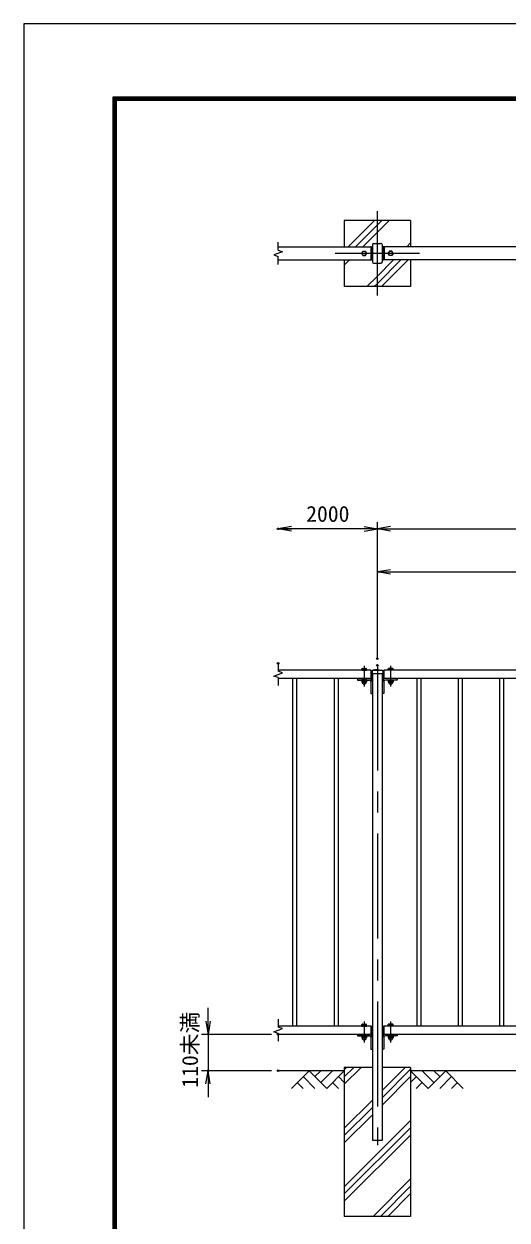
# Model space of a CAD drawing. Units: millimetres, scale not verified. Extents: x -4200 to 4200, y -2970 to 2970.
# Drawn here: x -4200 to -2740, y -645 to 2970 of the extents above; entities that cross this region are included whole.
import ezdxf
from ezdxf.enums import TextEntityAlignment as Align

# ---------------------------------------------------------------- set-up
doc = ezdxf.new("R2010")
doc.units = ezdxf.units.MM
doc.header["$LTSCALE"] = 10
doc.header["$PDMODE"] = 32
doc.header["$PDSIZE"] = 5
doc.linetypes.add('USER1', pattern=[50.8, 31.75, -6.35, 6.35, -6.35])
for name, color, linetype, lineweight in [('0-0_D-BGD', 7, 'Continuous', 18), ('0-1_D-STR4', 7, 'Continuous', 18), ('0-2_D-DCR-HCH', 7, 'Continuous', 13), ('0-3_D-STR1', 1, 'Continuous', 18), ('0-4_D-BMK', 2, 'USER1', 13), ('0-6_D-STR-DIM', 7, 'Continuous', 13), ('0-7_0', 7, 'Continuous', 18), ('0-9_D-STR3', 3, 'Continuous', 13), ('0-B_D-TTL', 7, 'Continuous', 18)]:
    doc.layers.add(name, color=color, linetype=linetype, lineweight=lineweight)
doc.layers.add('0-8_Defpoints', color=253, linetype='Continuous')
doc.styles.add('ＭＳ ゴシック', font='')
doc.styles.get('ＭＳ ゴシック').set_extended_font_data('MS Gothic')

# ---------------------------------------------------------------- blocks, each defined once
blk = doc.blocks.new('_Open')
at = {"layer": '0-7_0'}
blk.add_line((-10, 1.667), (0, 0), dxfattribs=at)
blk.add_lwpolyline([(-10, -1.667), (0, 0), (-10, 0)], dxfattribs=at)

msp = doc.modelspace()

# ---------------------------------------------------------------- linework, layer by layer
at = {"layer": '0-0_D-BGD'}
for p, q in [((-3232.26, -193.37), (-3432.26, -193.37)), ((-1232.26, -193.37), (-3032.26, -193.37))]:
    msp.add_line(p, q, dxfattribs=at)
at = {"layer": '0-1_D-STR4'}
for p, q in [((-3232.26, 2376.26), (-3232.26, 2296.69)), ((-3032.26, 2376.26), (-3232.26, 2376.26)), ((-3032.26, 2376.26), (-3032.26, 2296.69)), ((-3232.26, 2256.69), (-3232.26, 2176.26)), ((-3032.26, 2256.69), (-3032.26, 2176.26)), ((-3032.26, 2176.26), (-3232.26, 2176.26)), ((-3232.26, -183.37), (-3232.26, -633.37)), ((-3147.76, -183.37), (-3232.26, -183.37)), ((-3032.26, -183.37), (-3116.76, -183.37)), ((-3032.26, -183.37), (-3032.26, -633.37)), ((-3032.26, -633.37), (-3232.26, -633.37))]:
    msp.add_line(p, q, dxfattribs=at)
at = {"layer": '0-2_D-DCR-HCH'}
for p, q in [((-3338.69, -193.37), (-3391.9, -246.59)), ((-3356.43, -211.11), (-3320.79, -246.59)), ((-3338.69, -193.37), (-3285.48, -246.59)), ((-3320.95, -211.11), (-3303.21, -193.37)), ((-3303.21, -228.85), (-3267.74, -193.37)), ((-3285.48, -246.59), (-3232.26, -193.37)), ((-3250, -211.11), (-3232.26, -228.77)), ((-2979.05, -246.59), (-3032.26, -193.37)), ((-3014.53, -211.11), (-3032.26, -228.77)), ((-2961.32, -228.85), (-2996.79, -193.37)), ((-2925.84, -193.37), (-2979.05, -246.59)), ((-2943.49, -211.2), (-2961.32, -193.37)), ((-2908.1, -211.11), (-2943.74, -246.59)), ((-2925.84, -193.37), (-2872.63, -246.59)), ((-3374.16, -228.85), (-3356.34, -246.59)), ((-3267.74, -228.85), (-3249.92, -246.59)), ((-2996.79, -228.85), (-3014.61, -246.59)), ((-2890.37, -228.85), (-2908.18, -246.59))]:
    msp.add_line(p, q, dxfattribs=at)
at = {"layer": '0-3_D-STR1'}
for p, q in [((-3432.26, 2296.69), (-3152.26, 2296.69)), ((-3152.26, 2296.69), (-3152.26, 2256.69)), ((-3152.26, 2296.69), (-3147.26, 2296.69)), ((-3152.26, 2296.44), (-3151.76, 2296.44)), ((-3150.26, 2294.94), (-3150.26, 2258.44)), ((-3147.26, 2302.09), (-3147.26, 2251.29)), ((-3142.66, 2306.69), (-3121.86, 2306.69)), ((-3117.26, 2251.29), (-3117.26, 2302.09)), ((-3112.26, 2296.69), (-3117.26, 2296.69)), ((-3114.26, 2294.94), (-3114.26, 2258.44)), ((-3112.26, 2296.44), (-3112.76, 2296.44)), ((-3112.26, 2296.69), (-3112.26, 2256.69)), ((-1152.26, 2296.69), (-3112.26, 2296.69)), ((-3432.26, 2256.69), (-3152.26, 2256.69)), ((-3152.26, 2256.94), (-3151.76, 2256.94)), ((-3152.26, 2256.69), (-3147.26, 2256.69)), ((-3142.66, 2246.69), (-3121.86, 2246.69)), ((-3112.26, 2256.69), (-3117.26, 2256.69)), ((-3112.26, 2256.94), (-3112.76, 2256.94)), ((-1152.26, 2256.69), (-3112.26, 2256.69)), ((-3152.26, 1016.63), (-3432.26, 1016.63)), ((-3152.26, 1016.63), (-3152.26, 991.63)), ((-3151.76, 1016.38), (-3152.26, 1016.38)), ((-3150.26, 1014.88), (-3150.26, 993.38)), ((-3148.51, 1013.63), (-3148.51, 1006.63)), ((-3132.26, 1019.63), (-3145.51, 1016.63)), ((-3145.51, 1016.63), (-3119.01, 1016.63)), ((-3132.26, 1019.63), (-3119.01, 1016.63)), ((-3116.01, 1013.63), (-3116.01, 1006.63)), ((-3114.26, 993.38), (-3114.26, 1014.88)), ((-3112.76, 1016.38), (-3112.26, 1016.38)), ((-1152.26, 1016.63), (-3112.26, 1016.63)), ((-3112.26, 991.63), (-3112.26, 1016.63)), ((-3152.26, 991.63), (-3432.26, 991.63)), ((-3388.26, 991.63), (-3388.26, -58.37)), ((-3376.26, 991.63), (-3376.26, -58.37)), ((-3263.26, 991.63), (-3263.26, -58.37)), ((-3251.26, 991.63), (-3251.26, -58.37)), ((-3192.26, 991.63), (-3192.26, 987.13)), ((-3192.26, 991.63), (-3156.26, 991.63)), ((-3192.26, 987.13), (-3156.26, 987.13)), ((-3151.76, 991.88), (-3152.26, 991.88)), ((-3151.76, 982.63), (-3151.76, 946.63)), ((-3148.51, 1006.63), (-3116.01, 1006.63)), ((-3147.26, 1006.63), (-3147.26, -403.37)), ((-3117.26, -403.37), (-3117.26, 1006.63)), ((-3112.76, 991.88), (-3112.26, 991.88)), ((-3112.76, 982.63), (-3112.76, 946.63)), ((-1152.26, 991.63), (-3112.26, 991.63)), ((-3072.26, 991.63), (-3108.26, 991.63)), ((-3072.26, 987.13), (-3108.26, 987.13)), ((-3072.26, 991.63), (-3072.26, 987.13)), ((-3013.26, 991.63), (-3013.26, -58.37)), ((-3001.26, 991.63), (-3001.26, -58.37)), ((-2888.26, 991.63), (-2888.26, -58.37)), ((-2876.26, 991.63), (-2876.26, -58.37)), ((-2763.26, 991.63), (-2763.26, -58.37)), ((-2751.26, 991.63), (-2751.26, -58.37)), ((-3151.76, 946.63), (-3147.26, 946.63)), ((-3112.76, 946.63), (-3117.26, 946.63)), ((-3152.26, -58.37), (-3432.26, -58.37)), ((-3152.26, -58.37), (-3152.26, -83.37)), ((-3151.76, -58.62), (-3152.26, -58.62)), ((-3150.26, -60.12), (-3150.26, -81.62)), ((-3114.26, -81.62), (-3114.26, -60.12)), ((-3112.76, -58.62), (-3112.26, -58.62)), ((-1152.26, -58.37), (-3112.26, -58.37)), ((-3112.26, -83.37), (-3112.26, -58.37)), ((-3152.26, -83.37), (-3432.26, -83.37)), ((-3192.26, -83.37), (-3192.26, -87.87)), ((-3192.26, -83.37), (-3156.26, -83.37)), ((-3192.26, -87.87), (-3156.26, -87.87)), ((-3151.76, -83.12), (-3152.26, -83.12)), ((-3151.76, -92.37), (-3151.76, -128.37)), ((-3112.76, -83.12), (-3112.26, -83.12)), ((-3112.76, -92.37), (-3112.76, -128.37)), ((-1152.26, -83.37), (-3112.26, -83.37)), ((-3072.26, -83.37), (-3108.26, -83.37)), ((-3072.26, -87.87), (-3108.26, -87.87)), ((-3072.26, -83.37), (-3072.26, -87.87)), ((-3151.76, -128.37), (-3147.26, -128.37)), ((-3112.76, -128.37), (-3117.26, -128.37)), ((-3147.26, -403.37), (-3117.26, -403.37))]:
    msp.add_line(p, q, dxfattribs=at)
for centre, radius, start, end in [((-3151.76, 2294.94), 1.5, 0, 90), ((-3142.66, 2302.09), 4.6, 90.00002, 179.99999), ((-3121.86, 2302.09), 4.6, 0, 90.00002), ((-3112.76, 2294.94), 1.5, 90, 180), ((-3151.76, 2258.44), 1.5, 270, 0), ((-3142.66, 2251.29), 4.6, 179.99999, 270.00002), ((-3121.86, 2251.29), 4.6, 270.00002, 0), ((-3112.76, 2258.44), 1.5, 180, 270), ((-3151.76, 1014.88), 1.5, 0, 90), ((-3145.51, 1013.63), 3, 90, 180), ((-3119.01, 1013.63), 3, 0, 90), ((-3112.76, 1014.88), 1.5, 90, 180), ((-3156.26, 982.63), 9, 0, 90), ((-3156.26, 982.63), 4.5, 0, 90), ((-3151.76, 993.38), 1.5, 270, 0), ((-3108.26, 982.63), 9, 90, 180), ((-3112.76, 993.38), 1.5, 180, 270), ((-3108.26, 982.63), 4.5, 90, 180), ((-3151.76, -60.12), 1.5, 0, 90), ((-3112.76, -60.12), 1.5, 90, 180), ((-3156.26, -92.37), 9, 0, 90), ((-3156.26, -92.37), 4.5, 0, 90), ((-3151.76, -81.62), 1.5, 270, 0), ((-3108.26, -92.37), 9, 90, 180), ((-3112.76, -81.62), 1.5, 180, 270), ((-3108.26, -92.37), 4.5, 90, 180)]:
    msp.add_arc(centre, radius, start, end, dxfattribs=at)
at = {"layer": '0-4_D-BMK'}
for p, q in [((-3132.26, 2149.41), (-3132.26, 2403.97)), ((-3004.99, 2276.69), (-3259.54, 2276.69)), ((-3172.26, 1029.98), (-3172.26, 967.27)), ((-3132.26, 1031.63), (-3132.26, -418.37)), ((-3092.26, 1029.98), (-3092.26, 967.27)), ((-3172.26, -45.02), (-3172.26, -107.73)), ((-3092.26, -45.02), (-3092.26, -107.73))]:
    msp.add_line(p, q, dxfattribs=at)
at = {"layer": '0-6_D-STR-DIM'}
for p, q in [((-3419.05, 2281.5), (-3445.48, 2271.88)), ((-3432.26, 2286.31), (-3432.26, 2310.12)), ((-3432.26, 2286.31), (-3419.05, 2281.5)), ((-3445.48, 2271.88), (-3432.26, 2267.07)), ((-3432.26, 2243.26), (-3432.26, 2267.07)), ((-3132.26, 1071.63), (-3132.26, 1464.2)), ((-3132.26, 1051.63), (-3132.26, 1464.2)), ((-3132.26, 1444.2), (-3432.26, 1444.2)), ((-3132.26, 1444.2), (-1132.26, 1444.2)), ((-3132.26, 1051.63), (-3132.26, 1334.1)), ((-3132.26, 1314.1), (-1132.26, 1314.1)), ((-3432.26, 1037.55), (-3432.26, 1013.75)), ((-3419.05, 1008.94), (-3432.26, 1013.75)), ((-3445.48, 999.32), (-3419.05, 1008.94)), ((-3432.26, 994.51), (-3445.48, 999.32)), ((-3432.26, 994.51), (-3432.26, 970.7)), ((-3643.76, -43.37), (-3643.76, -3.37)), ((-3445.48, -75.68), (-3419.05, -66.06)), ((-3432.26, -37.45), (-3432.26, -61.25)), ((-3419.05, -66.06), (-3432.26, -61.25)), ((-3452.26, -83.37), (-3663.76, -83.37)), ((-3643.76, -83.37), (-3643.76, -193.37)), ((-3432.26, -80.49), (-3445.48, -75.68)), ((-3432.26, -80.49), (-3432.26, -104.3)), ((-3452.26, -193.37), (-3663.76, -193.37)), ((-3643.76, -233.37), (-3643.76, -273.37))]:
    msp.add_line(p, q, dxfattribs=at)
at = {"layer": '0-7_0'}
for p, q in [((-3220.31, 2296.69), (-3140.74, 2376.26)), ((-3043.53, 2296.69), (-3032.26, 2307.96)), ((-3232.26, 2240.54), (-3216.11, 2256.69)), ((-3119.77, 2176.26), (-3039.34, 2256.69)), ((-3232.26, -234.33), (-3181.31, -183.37)), ((-3232.26, -212.23), (-3203.4, -183.37)), ((-3232.26, -190.14), (-3225.5, -183.37)), ((-3117.26, -251.91), (-3048.72, -183.37)), ((-3117.26, -274.01), (-3032.26, -189.01)), ((-3117.26, -296.11), (-3032.26, -211.11)), ((-3232.26, -366.91), (-3147.26, -281.91)), ((-3232.26, -389.01), (-3147.26, -304.01)), ((-3232.26, -411.11), (-3147.26, -326.11)), ((-3232.26, -543.69), (-3032.26, -343.69)), ((-3232.26, -565.79), (-3032.26, -365.79)), ((-3232.26, -587.89), (-3032.26, -387.89)), ((-3145.17, -633.37), (-3032.26, -520.47)), ((-3123.07, -633.37), (-3032.26, -542.56)), ((-3100.98, -633.37), (-3032.26, -564.66))]:
    msp.add_line(p, q, dxfattribs=at)
for points in [[(-3198.21, 2296.69), (-3132.26, 2362.64), (-3118.64, 2376.26)], [(-3176.11, 2296.69), (-3132.26, 2340.54), (-3096.54, 2376.26)], [(-3163.96, 2176.26), (-3132.26, 2207.96), (-3083.53, 2256.69)], [(-3141.86, 2176.26), (-3132.26, 2185.86), (-3061.43, 2256.69)]]:
    msp.add_lwpolyline(points, dxfattribs=at)
at = {"layer": '0-8_Defpoints'}
for p in [(-3432.26, 1444.2), (-3132.26, 1051.63), (-3432.26, 1037.55), (-3132.26, 1031.63), (-3432.26, -83.37), (-3643.76, -193.37), (-3432.26, -193.37)]:
    msp.add_point(p, dxfattribs=at)
at = {"layer": '0-9_D-STR3'}
for p, q in [((-3179.76, 2276.7), (-3176.02, 2283.18)), ((-3084.76, 2276.7), (-3088.51, 2283.18)), ((-3168.51, 2270.2), (-3164.76, 2276.68)), ((-3096.02, 2270.2), (-3099.76, 2276.68)), ((-3179.76, 1021.54), (-3178.76, 1022.13)), ((-3179.76, 1016.63), (-3179.76, 1021.54)), ((-3179.76, 1016.63), (-3164.76, 1016.63)), ((-3178.76, 1022.13), (-3165.77, 1022.13)), ((-3176.01, 1016.63), (-3176.01, 1021.54)), ((-3168.52, 1016.63), (-3168.52, 1021.54)), ((-3164.76, 1021.54), (-3165.77, 1022.13)), ((-3164.76, 1016.63), (-3164.76, 1021.54)), ((-3099.76, 1021.54), (-3098.76, 1022.13)), ((-3099.76, 1016.63), (-3099.76, 1021.54)), ((-3084.76, 1016.63), (-3099.76, 1016.63)), ((-3085.77, 1022.13), (-3098.76, 1022.13)), ((-3096.01, 1016.63), (-3096.01, 1021.54)), ((-3088.52, 1016.63), (-3088.52, 1021.54)), ((-3084.76, 1021.54), (-3085.77, 1022.13)), ((-3084.76, 1016.63), (-3084.76, 1021.54)), ((-3179.76, 987.13), (-3179.76, 981.21)), ((-3164.76, 987.13), (-3179.76, 987.13)), ((-3179.76, 981.21), (-3178.76, 980.63)), ((-3165.77, 980.63), (-3178.76, 980.63)), ((-3176.01, 987.13), (-3176.01, 981.21)), ((-3168.52, 987.13), (-3168.52, 981.21)), ((-3164.76, 981.21), (-3165.77, 980.63)), ((-3164.76, 987.13), (-3164.76, 981.21)), ((-3099.76, 987.13), (-3099.76, 981.21)), ((-3099.76, 987.13), (-3084.76, 987.13)), ((-3099.76, 981.21), (-3098.76, 980.63)), ((-3098.76, 980.63), (-3085.77, 980.63)), ((-3096.01, 987.13), (-3096.01, 981.21)), ((-3088.52, 987.13), (-3088.52, 981.21)), ((-3084.76, 981.21), (-3085.77, 980.63)), ((-3084.76, 987.13), (-3084.76, 981.21)), ((-3179.76, -53.46), (-3178.76, -52.87)), ((-3179.76, -58.37), (-3179.76, -53.46)), ((-3179.76, -58.37), (-3164.76, -58.37)), ((-3178.76, -52.87), (-3165.77, -52.87)), ((-3176.01, -58.37), (-3176.01, -53.46)), ((-3168.52, -58.37), (-3168.52, -53.46)), ((-3164.76, -53.46), (-3165.77, -52.87)), ((-3164.76, -58.37), (-3164.76, -53.46)), ((-3099.76, -53.46), (-3098.76, -52.87)), ((-3099.76, -58.37), (-3099.76, -53.46)), ((-3084.76, -58.37), (-3099.76, -58.37)), ((-3085.77, -52.87), (-3098.76, -52.87)), ((-3096.01, -58.37), (-3096.01, -53.46)), ((-3088.52, -58.37), (-3088.52, -53.46)), ((-3084.76, -53.46), (-3085.77, -52.87)), ((-3084.76, -58.37), (-3084.76, -53.46)), ((-3179.76, -87.87), (-3179.76, -93.79)), ((-3164.76, -87.87), (-3179.76, -87.87)), ((-3179.76, -93.79), (-3178.76, -94.37)), ((-3165.77, -94.37), (-3178.76, -94.37)), ((-3176.01, -87.87), (-3176.01, -93.79)), ((-3168.52, -87.87), (-3168.52, -93.79)), ((-3164.76, -93.79), (-3165.77, -94.37)), ((-3164.76, -87.87), (-3164.76, -93.79)), ((-3099.76, -87.87), (-3099.76, -93.79)), ((-3099.76, -87.87), (-3084.76, -87.87)), ((-3099.76, -93.79), (-3098.76, -94.37)), ((-3098.76, -94.37), (-3085.77, -94.37)), ((-3096.01, -87.87), (-3096.01, -93.79)), ((-3088.52, -87.87), (-3088.52, -93.79)), ((-3084.76, -93.79), (-3085.77, -94.37)), ((-3084.76, -87.87), (-3084.76, -93.79))]:
    msp.add_line(p, q, dxfattribs=at)
for points in [[(-3176.02, 2283.18), (-3168.51, 2283.19), (-3164.76, 2276.68)], [(-3088.51, 2283.18), (-3096.01, 2283.19), (-3099.76, 2276.68)], [(-3179.76, 2276.7), (-3176.01, 2270.2), (-3168.51, 2270.2)], [(-3084.76, 2276.7), (-3088.51, 2270.2), (-3096.02, 2270.2)]]:
    msp.add_lwpolyline(points, dxfattribs=at)
for centre in [(-3172.26, 2276.69), (-3092.26, 2276.69)]:
    msp.add_circle(centre, 6.49, dxfattribs=at)
for centre, radius, start, end in [((-3178.99, 1014.23), 7.9, 67.81236, 88.31726), ((-3172.26, 1009.8), 12.33, 72.33186, 107.66814), ((-3165.54, 1014.23), 7.9, 91.68274, 112.18764), ((-3098.99, 1014.23), 7.9, 67.81236, 88.31726), ((-3092.26, 1009.8), 12.33, 72.33186, 107.66814), ((-3085.54, 1014.23), 7.9, 91.68274, 112.18764), ((-3178.99, 988.52), 7.9, 271.68274, 292.18764), ((-3172.26, 981.14), 6.51, 184.51776, 355.48224), ((-3172.26, 992.95), 12.33, 252.33186, 287.66814), ((-3165.54, 988.52), 7.9, 247.81236, 268.31726), ((-3098.99, 988.52), 7.9, 271.68274, 292.18764), ((-3092.26, 981.14), 6.51, 184.51776, 355.48224), ((-3092.26, 992.95), 12.33, 252.33186, 287.66814), ((-3085.54, 988.52), 7.9, 247.81236, 268.31726), ((-3178.99, -60.77), 7.9, 67.81236, 88.31726), ((-3172.26, -65.2), 12.33, 72.33186, 107.66814), ((-3165.54, -60.77), 7.9, 91.68274, 112.18764), ((-3098.99, -60.77), 7.9, 67.81236, 88.31726), ((-3092.26, -65.2), 12.33, 72.33186, 107.66814), ((-3085.54, -60.77), 7.9, 91.68274, 112.18764), ((-3178.99, -86.48), 7.9, 271.68274, 292.18764), ((-3172.26, -93.86), 6.51, 184.51776, 355.48224), ((-3172.26, -82.05), 12.33, 252.33186, 287.66814), ((-3165.54, -86.48), 7.9, 247.81236, 268.31726), ((-3098.99, -86.48), 7.9, 271.68274, 292.18764), ((-3092.26, -93.86), 6.51, 184.51776, 355.48224), ((-3092.26, -82.05), 12.33, 252.33186, 287.66814), ((-3085.54, -86.48), 7.9, 247.81236, 268.31726)]:
    msp.add_arc(centre, radius, start, end, dxfattribs=at)
at = {"layer": '0-B_D-TTL'}
for points in [[(-4200.21, -2970.05), (4199.79, -2970.05), (4199.79, 2969.95), (-4200.21, 2969.95)], [(-3930.21, 2749.95), (3929.79, 2749.95), (3929.79, -2750.05), (-3930.21, -2750.05)], [(-3927.71, 2747.45), (3927.29, 2747.45), (3927.29, -2747.55), (-3927.71, -2747.55)], [(-3925.21, 2744.95), (3924.79, 2744.95), (3924.79, -2745.05), (-3925.21, -2745.05)], [(-3922.71, 2742.45), (3922.29, 2742.45), (3922.29, -2742.55), (-3922.71, -2742.55)], [(-3920.21, 2739.95), (3919.79, 2739.95), (3919.79, -2740.05), (-3920.21, -2740.05)]]:
    msp.add_lwpolyline(points, close=True, dxfattribs=at)

# ---------------------------------------------------------------- block references
at = {"layer": '0-6_D-STR-DIM', "xscale": 4, "yscale": 4}
for p, rotation in [((-3432.26, 1444.2), 180), ((-3132.26, 1444.2), 180), ((-3132.26, 1314.1), 180), ((-3643.76, -83.37), 270), ((-3643.76, -193.37), 90)]:
    msp.add_blockref('_Open', p, dxfattribs=dict(at, rotation=rotation))
msp.add_blockref('_Open', (-3132.26, 1444.2), dxfattribs=at)

# ---------------------------------------------------------------- texts
at = {"layer": '0-6_D-STR-DIM', "style": 'ＭＳ ゴシック'}
msp.add_text('2000', height=48.09, dxfattribs=at).set_placement((-3347.53, 1450.95), align=Align.BOTTOM_LEFT)
msp.add_text('110未満', height=48.09, rotation=90, dxfattribs=at).set_placement((-3660.04, -244.68), align=Align.BOTTOM_LEFT)

doc.saveas('drawing.dxf')
